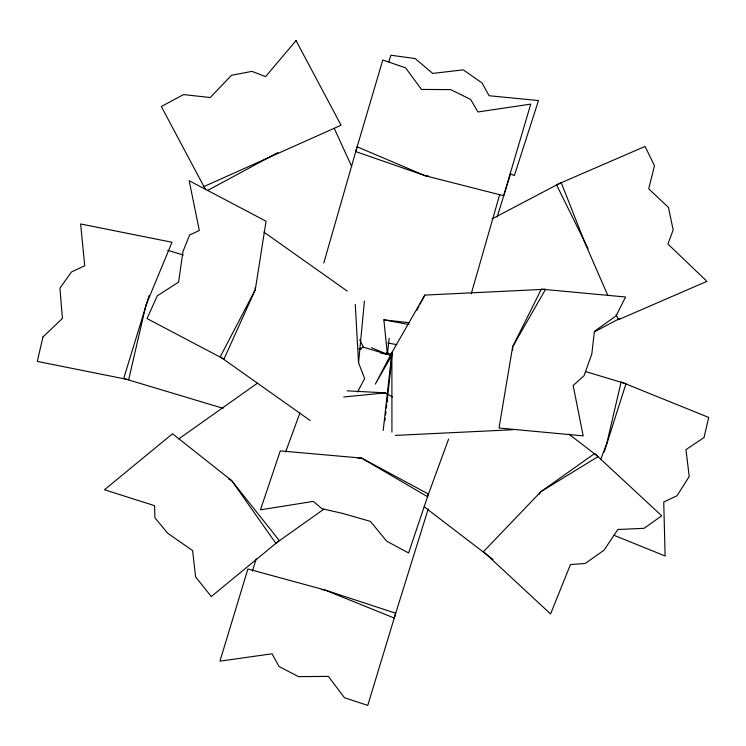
<?xml version="1.0" encoding="UTF-8"?>
<svg xmlns="http://www.w3.org/2000/svg" width="746" height="746" viewBox="0 0 746 746"><rect width="100%" height="100%" fill="white"/><g stroke="black" fill="none" stroke-linecap="round" stroke-linejoin="round"><path stroke-width="1.12" d="M512.651 350.163L512.651 346.704L541.372 289.159L625.54 297.001L616.103 315.912L594.422 331.336L591.802 354.08L584.025 375.751L573.152 385.495L583.185 435.869L499.018 428.027L512.651 346.704L545.559 289.271L424.81 295.08L391.902 352.513L391.193 364.486L386.978 402.346M357.623 391.948L364.635 378.53L358.546 362.836L364.43 301.02M389.17 338.236L387.388 354.406L380.6 353.045M383.202 430.517L391.902 352.513L375.331 384.106L392.07 354.891M384.927 420.697L385.188 418.403M385.57 414.962L385.952 411.522M386.335 408.081L386.717 404.64M323.792 263.012L357.129 146.813L425.229 175.739L503.671 195.722L530.742 104.114L477.925 111.965L470.642 99.46L450.687 89.595L421.471 89.445L405.637 67.905L382.81 59.969L355.739 151.578L425.229 175.739L428.689 176.131M471.22 293.849L499.755 194.426M604.213 452.02L625.987 383.705L585.619 371.583M252.418 571.035L256.204 558.875M497.106 217.03L510.534 173.921M428.232 508.875L394.224 618.042L324.818 589.965L247.896 568.993L219.949 661.17L272.038 653.794L279.041 666.495L298.54 676.65L328.38 676.389L344.475 697.752L367.759 705.399L395.706 613.221L324.818 589.965L321.405 589.508M388.787 61.871L390.923 55.232L415.168 58.561L432.708 73.416L463.275 69.854L482.103 83.03L489.106 95.73L538.491 100.561L514.339 175.618L510.18 173.631M149.125 295.519L123.705 378.474L223.101 408.323M285.634 451.983L299.948 412.855M448.598 439.068L427.523 496.677L361.568 458.081L280.282 450.901L260.457 509.826L313.404 501.387L321.843 508.688L342.927 513.5L370.426 521.389L386.642 541.158L408.612 552.972L428.437 494.048L361.568 458.081L358.089 458.426M600.661 459.527L606.852 443.189L621.12 381.999L708.7 417.434L704.01 437.538L685.975 449.633L689.211 476.507L677.014 495.764L663.735 502.011L665.134 555.994L613.865 535.246M416.79 310.373L418.935 306.298M419.998 304.256L424.81 295.08M538.91 494.505L540.897 491.679L594.599 453.531L661.721 515.794L644.068 528.327L617.865 529.492L604.018 550.222L585.19 563.482L570.448 564.563L550.576 613.949L483.464 551.686L540.897 491.679L598.152 456.543L568.834 434.097M178.788 438.881L257.445 383.183M323.997 509.108L275.796 543.237L231.633 480.555L172.512 433.752L104.477 489.758L154.581 505.667L154.926 517.817L167.663 533.222L192.599 550.576L195.601 576.845L211.267 596.558L279.293 540.552L231.633 480.555L228.574 478.951M277.904 152.557L207.369 190.584M492.062 218.895L561.188 182.546L585.2 243.504L607.794 295.369M594.357 331.858L620.103 318.318M359.106 349.1L363.339 347.179L390.662 355.385M343.72 396.993L385.43 392.862L392.424 396.947M395.417 435.394L512.688 429.752M347.188 390.839L385.43 392.862M371.424 347.627L387.388 354.406L383.873 319.857L409.293 322.692M383.873 319.857L409.004 324.519M387.733 342.974L396.872 344.661M359.096 348.736L361.362 349.193M167.729 250.32L183.348 255.011M386.269 352.382L391.641 354.564M263.87 232.081L347.235 291.089M310.196 420.52L220.229 356.84L255.281 289.756L266.07 221.226L189.158 180.7L199.322 230.486L189.605 235.027L182.947 251.635L178.611 282.137L157.322 295.789L147.027 318.57L223.949 359.096L255.281 289.756L255.151 287.462M424.194 506.767L493.078 559.528M588.016 248.586L556.516 184.784L645.057 146.421L654.475 165.724L648.731 188.813L668.463 207.435L673.162 229.954L667.922 244.026L706.938 281.354L618.406 319.717L616.093 314.42M359.74 339.859L363.339 347.179M334.264 128.387L351.72 166.544M387.118 399.399L387.687 401.572M355.264 304.461L358.546 362.836M391.902 352.513L391.93 432.102M42.942 336.996L37.3 361.409L128.676 379.714L145.852 305.422L172 242.264L80.624 223.959L84.727 265.725L71.448 271.964L59.922 288.208L62.422 318.383L42.942 336.996M296.05 40.601L265.557 76.642L251.943 71.355L231.54 75.281L210.223 97.521L183.525 94.593L161.341 106.51L205.131 188.85L204.05 186.491L341.062 125.225L296.05 40.601"/></g></svg>
